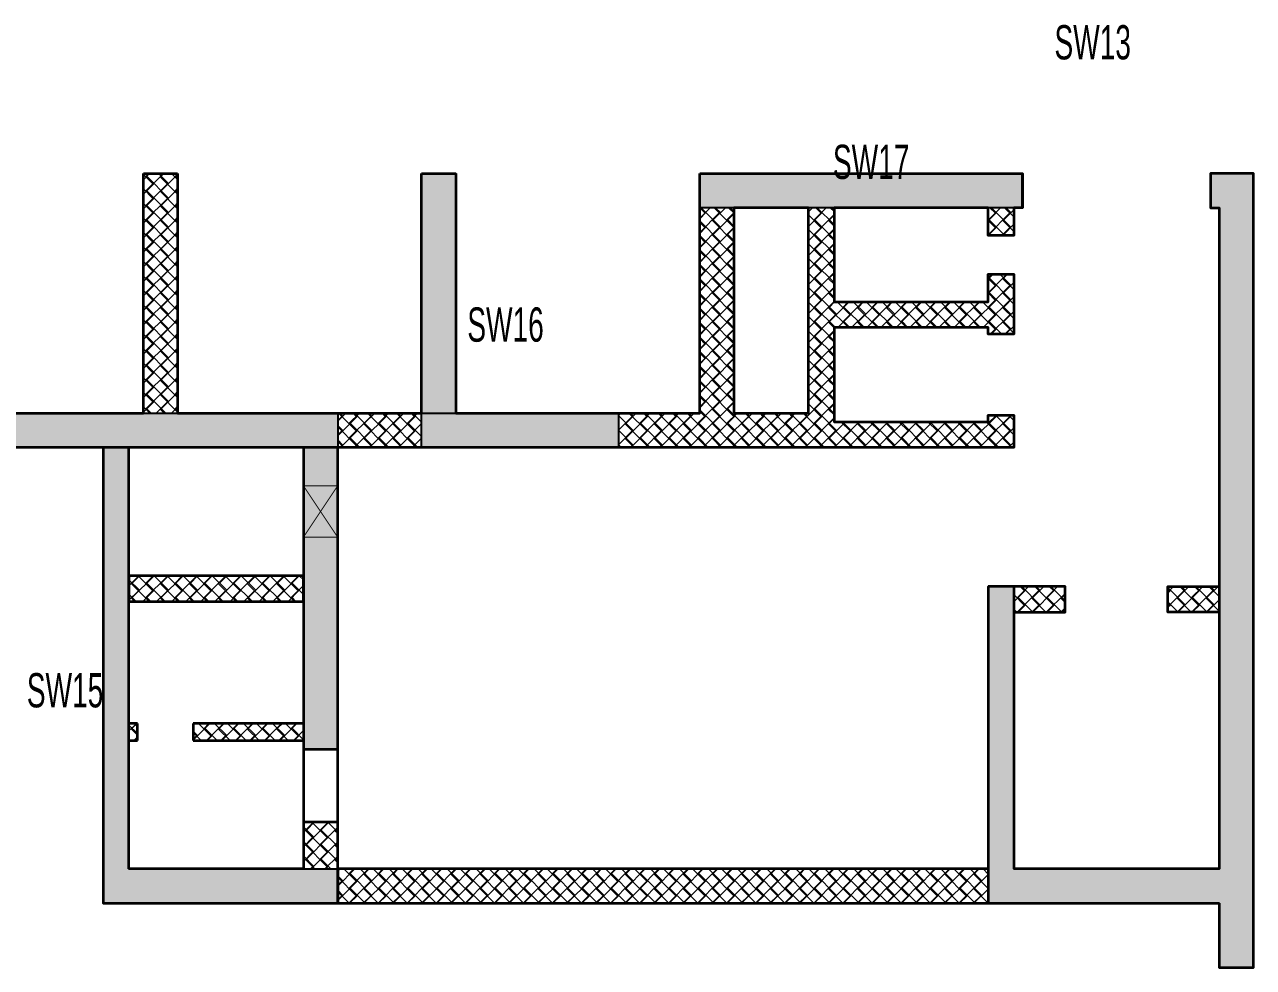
# Model space of a CAD drawing. Header units: millimetres. Extents: x 29 to 219483, y -15 to 28878.
# Drawn here: x 172202 to 186561, y 996 to 12010 of the extents above; entities that cross this region are included whole.
import ezdxf

# ---------------------------------------------------------------- set-up
doc = ezdxf.new("R2010")
doc.units = ezdxf.units.MM
doc.layers.add('changes', color=7, linetype='Continuous')
doc.layers.add('S-CUTOUT', color=1, linetype='Continuous')
for name, color, linetype, lineweight in [('S-BEAM-IDEN', 2, 'Continuous', 9), ('S-COL HATCH', 9, 'Continuous', 0), ('S-COLS', 5, 'Continuous', 35)]:
    doc.layers.add(name, color=color, linetype=linetype, lineweight=lineweight)
doc.styles.add('Swis721 LtCn BT', font='swisscl.ttf', dxfattribs={"width": 0.9, "height": 233.355162})
pattern_1 = [(45, (-31802317.5, 20729084.55), (0, 169.7056275), [360, -120]), (135, (-31802232.65, 20729169.4), (1e-14, 169.7056275), [360, -120])]
pattern_2 = [(45, (-31631410.37, 20736555.86), (0, 169.7056275), [360, -120]), (135, (-31631325.51, 20736640.71), (1e-14, 169.7056275), [360, -120])]
pattern_3 = [(45, (-31631410.37, 20736555.85), (0, 169.7056275), [360, -120]), (135, (-31631325.51, 20736640.71), (1e-14, 169.7056275), [360, -120])]

# ---------------------------------------------------------------- blocks, each defined once
blk = doc.blocks.new('A$Cbe320e20')
at = {"layer": 'S-COL HATCH', "transparency": 33554687}
h = blk.add_hatch(color=256, dxfattribs=at)
h.dxf.hatch_style = 1
h.paths.add_polyline_path([(4954, -400), (4954, 0), (0, 0), (0, 2800), (-400, 2800), (-400, -400)])
at = {"layer": 'S-COL HATCH'}
h = blk.add_hatch(dxfattribs=at)
h.set_pattern_fill('AR-HBONE', color=256, scale=30)
h.set_pattern_definition(pattern_1)
h.paths.add_polyline_path([(2684, 0), (3084, 0), (3084, 2800), (2684, 2800)])
at = {"layer": 'S-COL HATCH', "transparency": 33554687}
h = blk.add_hatch(color=256, dxfattribs=at)
h.dxf.hatch_style = 1
h.paths.add_polyline_path([(5934, 2800), (6334, 2800), (6334, 0), (5934, 0)])
h = blk.add_hatch(color=256, dxfattribs=at)
h.dxf.hatch_style = 1
h.paths.add_polyline_path([(9184, 2800), (12954, 2800), (12954, 2400), (9184, 2400)])
h = blk.add_hatch(color=256, dxfattribs=at)
h.dxf.hatch_style = 1
h.paths.add_polyline_path([(12854, -2025), (12554, -2025), (12554, -5325), (12554, -5725), (15254, -5725), (15254, -6475), (15654, -6475), (15654, -5325), (15654, -5325), (15654, 2800), (15154, 2800), (15154, 2400), (15254, 2400), (15254, -5325), (15254, -5325), (12854, -5325), (12854, -5325)])
at = {"layer": 'S-COL HATCH'}
h = blk.add_hatch(dxfattribs=at)
h.set_pattern_fill('AR-HBONE', color=256, scale=30)
h.set_pattern_definition(pattern_1)
h.paths.add_polyline_path([(10454, 2400), (10754, 2400), (10754, 1300), (12554, 1300), (12554, 1625), (12854, 1625), (12854, 922), (12554, 922), (12554, 1000), (10754, 1000), (10754, -100), (12554, -100), (12554, -23), (12854, -23), (12854, -400), (8234, -400), (8234, 0), (10454, 0)])
h = blk.add_hatch(dxfattribs=at)
h.set_pattern_fill('AR-HBONE', color=256, scale=30)
h.set_pattern_definition(pattern_1)
h.paths.add_polyline_path([(9184, 0), (9584, 0), (9584, 2400), (9184, 2400)])
h = blk.add_hatch(dxfattribs=at)
h.set_pattern_fill('AR-HBONE', color=256, scale=30)
h.set_pattern_definition(pattern_1)
h.paths.add_polyline_path([(12554, 2400), (12854, 2400), (12854, 2075), (12554, 2075)])
h = blk.add_hatch(dxfattribs=at)
h.set_pattern_fill('AR-HBONE', color=256, scale=30)
h.set_pattern_definition(pattern_1)
h.paths.add_polyline_path([(5934, 0), (4954, 0), (4954, -400), (5934, -400)])
at = {"layer": 'S-COL HATCH', "transparency": 33554687}
h = blk.add_hatch(color=256, dxfattribs=at)
h.dxf.hatch_style = 1
h.paths.add_polyline_path([(5934, 0), (8234, 0), (8234, -400), (5934, -400)])
h = blk.add_hatch(color=256, dxfattribs=at)
h.dxf.hatch_style = 1
h.paths.add_polyline_path([(2514, -400), (2214, -400), (2214, -5725), (2514, -5725), (4954, -5725), (4954, -5325), (2514, -5325), (2514, -3625), (2514, -3625), (2514, -3625)])
h = blk.add_hatch(color=256, dxfattribs=at)
h.dxf.hatch_style = 1
h.paths.add_polyline_path([(4954, -400), (4554, -400), (4554, -400), (4554, -1900), (4554, -1900), (4554, -2200), (4554, -3925), (4954, -3925)])
at = {"layer": 'S-COL HATCH'}
h = blk.add_hatch(dxfattribs=at)
h.set_pattern_fill('AR-HBONE', color=256, scale=30)
h.set_pattern_definition(pattern_1)
h.paths.add_polyline_path([(2514, -1900), (2514, -2200), (4554, -2200), (4554, -1900)])
h = blk.add_hatch(dxfattribs=at)
h.set_pattern_fill('AR-HBONE', color=256, scale=30)
h.set_pattern_definition([(45, (-31802317.5, 20677155.55), (0, 169.7056275), [360, -120]), (135, (-31802232.65, 20677240.4), (1e-14, 169.7056275), [360, -120])])
h.paths.add_polyline_path([(13454, -2025), (12854, -2025), (12854, -2325), (13454, -2325)])
h.paths.add_polyline_path([(15254, -2025), (14654, -2025), (14654, -2325), (15254, -2325)])
h = blk.add_hatch(dxfattribs=at)
h.set_pattern_fill('AR-HBONE', color=256, scale=30)
h.set_pattern_definition(pattern_1)
h.paths.add_polyline_path([(2614, -3625), (2514, -3625), (2514, -3825), (2614, -3825)])
h = blk.add_hatch(dxfattribs=at)
h.set_pattern_fill('AR-HBONE', color=256, scale=30)
h.set_pattern_definition(pattern_1)
h.paths.add_polyline_path([(3264, -3625), (3264, -3825), (4554, -3825), (4554, -3625)])
h = blk.add_hatch(dxfattribs=at)
h.set_pattern_fill('AR-HBONE', color=256, scale=30)
h.set_pattern_definition(pattern_1)
h.paths.add_polyline_path([(4954, -4775), (4554, -4775), (4554, -5325), (4954, -5325)])
h = blk.add_hatch(dxfattribs=at)
h.set_pattern_fill('AR-HBONE', color=256, scale=30)
h.set_pattern_definition(pattern_1)
h.paths.add_polyline_path([(4954, -5325), (12554, -5325), (12554, -5725), (4954, -5725)])
at = {"layer": 'changes'}
blk.add_lwpolyline([(5934, 0), (8234, 0), (8234, -400), (5934, -400)], close=True, dxfattribs=at)
at = {"layer": 'S-COLS'}
for p, q in [((12554, -2025), (12554, -5325)), ((12854, -2025), (12854, -5325)), ((4554, -3925), (4954, -3925)), ((4554, -4775), (4954, -4775)), ((12554, -5325), (12554, -5725))]:
    blk.add_line(p, q, dxfattribs=at)
for points in [[(9184, 2800), (12954, 2800), (12954, 2400), (12854, 2400), (12854, 2075), (12554, 2075), (12554, 2400), (11654, 2400), (10754, 2400), (10754, 1300), (12554, 1300), (12554, 1625), (12854, 1625), (12854, 922), (12554, 922), (12554, 1000), (10754, 1000), (10754, -100), (11654, -100), (12554, -100), (12554, -23), (12854, -23), (12854, -400), (10754, -400), (10754, -400), (-400, -400)], [(0, 0), (2684, 0), (2684, 2800)], [(2684, 2800), (3084, 2800)], [(3084, 2800), (3084, 0), (5934, 0), (5934, 2800)], [(5934, 2800), (6334, 2800)], [(6334, 2800), (6334, 0), (9184, 0), (9184, 2800)], [(15654, -5325), (15654, 2800), (15154, 2800), (15154, 2400), (15254, 2400), (15254, -5325), (12854, -5325)], [(2214, -400), (2214, -5725), (2514, -5725)], [(2514, -5325), (2514, -400)], [(4554, -400), (4554, -5325)], [(4554, -5725), (4954, -5725), (4954, -400)], [(12854, -2325), (13454, -2325), (13454, -2025), (12554, -2025)], [(15254, -2325), (14654, -2325), (14654, -2025), (15254, -2025)], [(2614, -3625), (2514, -3625)], [(2614, -3825), (2614, -3625)], [(3264, -3625), (3264, -3825)], [(4554, -3625), (3264, -3625)], [(2514, -3825), (2614, -3825)], [(3264, -3825), (4554, -3825)], [(4554, -5325), (2514, -5325)], [(12554, -5325), (4954, -5325), (4954, -5725), (15254, -5725)], [(15254, -5725), (15254, -6475), (15654, -6475), (15654, -5325)], [(2514, -5725), (4554, -5725)]]:
    blk.add_lwpolyline(points, dxfattribs=at)
for points in [[(9584, 0), (10454, 0), (10454, 2400), (9584, 2400)], [(4554, -1900), (2514, -1900), (2514, -2200), (4554, -2200)]]:
    blk.add_lwpolyline(points, close=True, dxfattribs=at)
at = {"layer": 'S-CUTOUT', "const_width": 10, "elevation": 0}
blk.add_lwpolyline([(4954, -849), (4954, -1449), (4554, -1449), (4554, -849)], close=True, dxfattribs=at)
for points in [[(4954, -849), (4554, -1449)], [(4954, -1449), (4554, -849)]]:
    blk.add_lwpolyline(points, dxfattribs=at)

msp = doc.modelspace()

# ---------------------------------------------------------------- hatches: boundary and pattern name
at = {"layer": 'S-COL HATCH', "transparency": 33554687}
h = msp.add_hatch(color=256, dxfattribs=at)
h.dxf.hatch_style = 1
h.paths.add_polyline_path([(175861, 7071), (175861, 7471), (170907, 7471), (170907, 10271), (170507, 10271), (170507, 7071)])
h = msp.add_hatch(color=256, dxfattribs=at)
h.dxf.hatch_style = 1
h.paths.add_polyline_path([(175861, 7071), (175861, 7471), (170907, 7471), (170907, 10271), (170507, 10271), (170507, 7071)])
at = {"layer": 'S-COL HATCH'}
h = msp.add_hatch(dxfattribs=at)
h.set_pattern_fill('AR-HBONE', color=256, scale=30)
h.set_pattern_definition(pattern_2)
h.paths.add_polyline_path([(173591, 7471), (173991, 7471), (173991, 10271), (173591, 10271)])
h = msp.add_hatch(dxfattribs=at)
h.set_pattern_fill('AR-HBONE', color=256, scale=30)
h.set_pattern_definition(pattern_3)
h.paths.add_polyline_path([(173591, 7471), (173991, 7471), (173991, 10271), (173591, 10271)])
at = {"layer": 'S-COL HATCH', "transparency": 33554687}
h = msp.add_hatch(color=256, dxfattribs=at)
h.dxf.hatch_style = 1
h.paths.add_polyline_path([(176841, 10271), (177241, 10271), (177241, 7471), (176841, 7471)])
h = msp.add_hatch(color=256, dxfattribs=at)
h.dxf.hatch_style = 1
h.paths.add_polyline_path([(176841, 10271), (177241, 10271), (177241, 7471), (176841, 7471)])
h = msp.add_hatch(color=256, dxfattribs=at)
h.dxf.hatch_style = 1
h.paths.add_polyline_path([(180091, 10271), (183862, 10271), (183862, 9871), (180091, 9871)])
h = msp.add_hatch(color=256, dxfattribs=at)
h.dxf.hatch_style = 1
h.paths.add_polyline_path([(180091, 10271), (183862, 10271), (183862, 9871), (180091, 9871)])
h = msp.add_hatch(color=256, dxfattribs=at)
h.dxf.hatch_style = 1
h.paths.add_polyline_path([(183761, 5446), (183461, 5446), (183461, 2146), (183461, 1746), (186161, 1746), (186161, 996), (186561, 996), (186561, 2146), (186561, 2146), (186561, 10271), (186061, 10271), (186061, 9871), (186161, 9871), (186161, 2146), (186161, 2146), (183762, 2146), (183761, 2146)])
h = msp.add_hatch(color=256, dxfattribs=at)
h.dxf.hatch_style = 1
h.paths.add_polyline_path([(183761, 5446), (183461, 5446), (183461, 2146), (183461, 1746), (186161, 1746), (186161, 996), (186561, 996), (186561, 2146), (186561, 2146), (186561, 10271), (186061, 10271), (186061, 9871), (186161, 9871), (186161, 2146), (186161, 2146), (183762, 2146), (183761, 2146)])
at = {"layer": 'S-COL HATCH'}
h = msp.add_hatch(dxfattribs=at)
h.set_pattern_fill('AR-HBONE', color=256, scale=30)
h.set_pattern_definition(pattern_2)
h.paths.add_polyline_path([(181361, 9871), (181661, 9871), (181661, 8771), (183461, 8771), (183461, 9096), (183761, 9096), (183761, 8394), (183461, 8394), (183461, 8471), (181661, 8471), (181661, 7371), (183461, 7371), (183461, 7449), (183761, 7449), (183761, 7071), (179141, 7071), (179141, 7471), (181361, 7471)])
h = msp.add_hatch(dxfattribs=at)
h.set_pattern_fill('AR-HBONE', color=256, scale=30)
h.set_pattern_definition(pattern_3)
h.paths.add_polyline_path([(181361, 9871), (181661, 9871), (181661, 8771), (183461, 8771), (183461, 9096), (183761, 9096), (183761, 8394), (183461, 8394), (183461, 8471), (181661, 8471), (181661, 7371), (183461, 7371), (183461, 7449), (183761, 7449), (183761, 7071), (179141, 7071), (179141, 7471), (181361, 7471)])
h = msp.add_hatch(dxfattribs=at)
h.set_pattern_fill('AR-HBONE', color=256, scale=30)
h.set_pattern_definition(pattern_2)
h.paths.add_polyline_path([(180091, 7471), (180491, 7471), (180491, 9871), (180091, 9871)])
h = msp.add_hatch(dxfattribs=at)
h.set_pattern_fill('AR-HBONE', color=256, scale=30)
h.set_pattern_definition(pattern_3)
h.paths.add_polyline_path([(180091, 7471), (180491, 7471), (180491, 9871), (180091, 9871)])
h = msp.add_hatch(dxfattribs=at)
h.set_pattern_fill('AR-HBONE', color=256, scale=30)
h.set_pattern_definition(pattern_2)
h.paths.add_polyline_path([(183461, 9871), (183761, 9871), (183761, 9546), (183461, 9546)])
h = msp.add_hatch(dxfattribs=at)
h.set_pattern_fill('AR-HBONE', color=256, scale=30)
h.set_pattern_definition(pattern_3)
h.paths.add_polyline_path([(183461, 9871), (183761, 9871), (183761, 9546), (183461, 9546)])
h = msp.add_hatch(dxfattribs=at)
h.set_pattern_fill('AR-HBONE', color=256, scale=30)
h.set_pattern_definition(pattern_2)
h.paths.add_polyline_path([(176841, 7471), (175861, 7471), (175861, 7071), (176841, 7071)])
h = msp.add_hatch(dxfattribs=at)
h.set_pattern_fill('AR-HBONE', color=256, scale=30)
h.set_pattern_definition(pattern_3)
h.paths.add_polyline_path([(176841, 7471), (175861, 7471), (175861, 7071), (176841, 7071)])
at = {"layer": 'S-COL HATCH', "transparency": 33554687}
h = msp.add_hatch(color=256, dxfattribs=at)
h.dxf.hatch_style = 1
h.paths.add_polyline_path([(176841, 7471), (179141, 7471), (179141, 7071), (176841, 7071)])
h = msp.add_hatch(color=256, dxfattribs=at)
h.dxf.hatch_style = 1
h.paths.add_polyline_path([(176841, 7471), (179141, 7471), (179141, 7071), (176841, 7071)])
h = msp.add_hatch(color=256, dxfattribs=at)
h.dxf.hatch_style = 1
h.paths.add_polyline_path([(173422, 7071), (173122, 7071), (173122, 1746), (173422, 1746), (175861, 1746), (175861, 2146), (173422, 2146), (173422, 3846), (173422, 3846), (173422, 3846)])
h = msp.add_hatch(color=256, dxfattribs=at)
h.dxf.hatch_style = 1
h.paths.add_polyline_path([(173422, 7071), (173122, 7071), (173122, 1746), (173422, 1746), (175861, 1746), (175861, 2146), (173422, 2146), (173422, 3846), (173422, 3846), (173422, 3846)])
h = msp.add_hatch(color=256, dxfattribs=at)
h.dxf.hatch_style = 1
h.paths.add_polyline_path([(175861, 7071), (175461, 7071), (175461, 7071), (175461, 5571), (175461, 5571), (175461, 5271), (175461, 3546), (175861, 3546)])
h = msp.add_hatch(color=256, dxfattribs=at)
h.dxf.hatch_style = 1
h.paths.add_polyline_path([(175861, 7071), (175461, 7071), (175461, 7071), (175461, 5571), (175461, 5571), (175461, 5271), (175461, 3546), (175861, 3546)])
at = {"layer": 'S-COL HATCH'}
h = msp.add_hatch(dxfattribs=at)
h.set_pattern_fill('AR-HBONE', color=256, scale=30)
h.set_pattern_definition(pattern_2)
h.paths.add_polyline_path([(173422, 5571), (173422, 5271), (175461, 5271), (175461, 5571)])
h = msp.add_hatch(dxfattribs=at)
h.set_pattern_fill('AR-HBONE', color=256, scale=30)
h.set_pattern_definition(pattern_3)
h.paths.add_polyline_path([(173422, 5571), (173422, 5271), (175461, 5271), (175461, 5571)])
h = msp.add_hatch(dxfattribs=at)
h.set_pattern_fill('AR-HBONE', color=256, scale=30)
h.set_pattern_definition([(45, (-31631410.37, 20684626.86), (0, 169.7056275), [360, -120]), (135, (-31631325.51, 20684711.71), (1e-14, 169.7056275), [360, -120])])
h.paths.add_polyline_path([(184361, 5446), (183761, 5446), (183761, 5146), (184361, 5146)])
h.paths.add_polyline_path([(186161, 5446), (185561, 5446), (185561, 5146), (186161, 5146)])
h = msp.add_hatch(dxfattribs=at)
h.set_pattern_fill('AR-HBONE', color=256, scale=30)
h.set_pattern_definition([(45, (-31631410.37, 20684626.85), (0, 169.7056275), [360, -120]), (135, (-31631325.51, 20684711.71), (1e-14, 169.7056275), [360, -120])])
h.paths.add_polyline_path([(184361, 5446), (183761, 5446), (183761, 5146), (184361, 5146)])
h.paths.add_polyline_path([(186161, 5446), (185561, 5446), (185561, 5146), (186161, 5146)])
h = msp.add_hatch(dxfattribs=at)
h.set_pattern_fill('AR-HBONE', color=256, scale=30)
h.set_pattern_definition(pattern_2)
h.paths.add_polyline_path([(173522, 3846), (173422, 3846), (173422, 3646), (173522, 3646)])
h = msp.add_hatch(dxfattribs=at)
h.set_pattern_fill('AR-HBONE', color=256, scale=30)
h.set_pattern_definition(pattern_3)
h.paths.add_polyline_path([(173522, 3846), (173422, 3846), (173422, 3646), (173522, 3646)])
h = msp.add_hatch(dxfattribs=at)
h.set_pattern_fill('AR-HBONE', color=256, scale=30)
h.set_pattern_definition(pattern_2)
h.paths.add_polyline_path([(174172, 3846), (174172, 3646), (175461, 3646), (175461, 3846)])
h = msp.add_hatch(dxfattribs=at)
h.set_pattern_fill('AR-HBONE', color=256, scale=30)
h.set_pattern_definition(pattern_3)
h.paths.add_polyline_path([(174172, 3846), (174172, 3646), (175461, 3646), (175461, 3846)])
h = msp.add_hatch(dxfattribs=at)
h.set_pattern_fill('AR-HBONE', color=256, scale=30)
h.set_pattern_definition(pattern_2)
h.paths.add_polyline_path([(175861, 2696), (175461, 2696), (175461, 2146), (175861, 2146)])
h = msp.add_hatch(dxfattribs=at)
h.set_pattern_fill('AR-HBONE', color=256, scale=30)
h.set_pattern_definition(pattern_3)
h.paths.add_polyline_path([(175861, 2696), (175461, 2696), (175461, 2146), (175861, 2146)])
h = msp.add_hatch(dxfattribs=at)
h.set_pattern_fill('AR-HBONE', color=256, scale=30)
h.set_pattern_definition(pattern_2)
h.paths.add_polyline_path([(175861, 2146), (183461, 2146), (183461, 1746), (175861, 1746)])
h = msp.add_hatch(dxfattribs=at)
h.set_pattern_fill('AR-HBONE', color=256, scale=30)
h.set_pattern_definition(pattern_3)
h.paths.add_polyline_path([(175861, 2146), (183461, 2146), (183461, 1746), (175861, 1746)])

# ---------------------------------------------------------------- linework, layer by layer
at = {"layer": 'changes', "color": 240, "true_color": 0xed1f24, "elevation": 0}
for points in [[(170507, 10271), (170907, 10271), (170907, 7471), (175832, 7471), (175862, 7471), (175861, 3546), (175461, 3546), (175461, 7071), (173422, 7071), (173422, 2146), (175861, 2146), (175861, 1746), (173122, 1746), (173122, 7071), (170507, 7071)], [(170507, 10271), (170907, 10271), (170907, 7471), (175832, 7471), (175862, 7471), (175861, 3546), (175461, 3546), (175461, 7071), (173422, 7071), (173422, 2146), (175861, 2146), (175861, 1746), (173122, 1746), (173122, 7071), (170507, 7071)], [(176841, 10271), (177241, 10271), (177241, 7471), (179141, 7471), (179141, 7071), (176841, 7071)], [(176841, 10271), (177241, 10271), (177241, 7471), (179141, 7471), (179141, 7071), (176841, 7071)], [(180091, 10271), (183862, 10271), (183862, 9871), (180091, 9871)], [(180091, 10271), (183862, 10271), (183862, 9871), (180091, 9871)]]:
    msp.add_lwpolyline(points, close=True, dxfattribs=at)
msp.add_lwpolyline([(186061, 9871), (186061, 10271), (186561, 10271), (186561, 996), (186161, 996), (186161, 1746), (183461, 1746), (183461, 5446), (183761, 5446), (183761, 2146), (186161, 2146), (186161, 9871), (186061, 9871)], dxfattribs=at)
msp.add_lwpolyline([(186061, 9871), (186061, 10271), (186561, 10271), (186561, 996), (186161, 996), (186161, 1746), (183461, 1746), (183461, 5446), (183761, 5446), (183761, 2146), (186161, 2146), (186161, 9871), (186061, 9871)], dxfattribs=at)
at = {"layer": 'changes', "elevation": 0}
msp.add_lwpolyline([(176841, 7471), (179141, 7471), (179141, 7071), (176841, 7071)], close=True, dxfattribs=at)
msp.add_lwpolyline([(176841, 7471), (179141, 7471), (179141, 7071), (176841, 7071)], close=True, dxfattribs=at)
at = {"layer": 'S-COLS'}
for p, q in [((183461, 5446), (183461, 2146, 0)), ((183461, 5446), (183461, 2146, 0)), ((183761, 5446), (183761, 2146, 0)), ((183761, 5446), (183761, 2146, 0)), ((175461, 3546), (175861, 3546)), ((175461, 3546), (175861, 3546)), ((175461, 2696), (175861, 2696)), ((175461, 2696), (175861, 2696)), ((183461, 2146, 0), (183461, 1746, 0)), ((183461, 2146, 0), (183461, 1746, 0))]:
    msp.add_line(p, q, dxfattribs=at)
at = {"layer": 'S-COLS', "elevation": 0}
for points in [[(180091, 10271), (183862, 10271), (183862, 9871), (183761, 9871), (183761, 9546), (183461, 9546), (183461, 9871), (182561, 9871), (181661, 9871), (181661, 8771), (183461, 8771), (183461, 9096), (183761, 9096), (183761, 8394), (183461, 8394), (183461, 8471), (181661, 8471), (181661, 7371), (182561, 7371), (183461, 7371), (183461, 7449), (183761, 7449), (183761, 7071), (181661, 7071), (181661, 7071), (170507, 7071)], [(180091, 10271), (183862, 10271), (183862, 9871), (183761, 9871), (183761, 9546), (183461, 9546), (183461, 9871), (182561, 9871), (181661, 9871), (181661, 8771), (183461, 8771), (183461, 9096), (183761, 9096), (183761, 8394), (183461, 8394), (183461, 8471), (181661, 8471), (181661, 7371), (182561, 7371), (183461, 7371), (183461, 7449), (183761, 7449), (183761, 7071), (181661, 7071), (181661, 7071), (170507, 7071)], [(170907, 7471), (173591, 7471), (173591, 10271)], [(170907, 7471), (173591, 7471), (173591, 10271)], [(173591, 10271), (173991, 10271)], [(173591, 10271), (173991, 10271)], [(173991, 10271), (173991, 7471), (176841, 7471), (176841, 10271)], [(173991, 10271), (173991, 7471), (176841, 7471), (176841, 10271)], [(176841, 10271), (177241, 10271)], [(176841, 10271), (177241, 10271)], [(177241, 10271), (177241, 7471), (180091, 7471), (180091, 10271)], [(177241, 10271), (177241, 7471), (180091, 7471), (180091, 10271)], [(186561, 2146), (186561, 10271), (186061, 10271), (186061, 9871), (186161, 9871), (186161, 2146), (183761, 2146)], [(186561, 2146), (186561, 10271), (186061, 10271), (186061, 9871), (186161, 9871), (186161, 2146), (183761, 2146)], [(173122, 7071), (173122, 1746), (173422, 1746)], [(173122, 7071), (173122, 1746), (173422, 1746)], [(173422, 2146), (173422, 7071)], [(173422, 2146), (173422, 7071)], [(175461, 7071), (175461, 2146)], [(175461, 1746), (175861, 1746), (175861, 7071)], [(175461, 7071), (175461, 2146)], [(175461, 1746), (175861, 1746), (175861, 7071)], [(183761, 5146), (184361, 5146), (184361, 5446), (183461, 5446)], [(183761, 5146), (184361, 5146), (184361, 5446), (183461, 5446)], [(186161, 5146), (185561, 5146), (185561, 5446), (186161, 5446)], [(186161, 5146), (185561, 5146), (185561, 5446), (186161, 5446)], [(173522, 3846), (173422, 3846)], [(173522, 3846), (173422, 3846)], [(173522, 3646), (173522, 3846)], [(173522, 3646), (173522, 3846)], [(174172, 3846), (174172, 3646)], [(175461, 3846), (174172, 3846)], [(174172, 3846), (174172, 3646)], [(175461, 3846), (174172, 3846)], [(173422, 3646), (173522, 3646)], [(173422, 3646), (173522, 3646)], [(174172, 3646), (175461, 3646)], [(174172, 3646), (175461, 3646)], [(175461, 2146), (173422, 2146)], [(175461, 2146), (173422, 2146)], [(183461, 2146), (175861, 2146), (175861, 1746), (186161, 1746)], [(183461, 2146), (175861, 2146), (175861, 1746), (186161, 1746)], [(186161, 1746), (186161, 996), (186561, 996), (186561, 2146)], [(186161, 1746), (186161, 996), (186561, 996), (186561, 2146)], [(173422, 1746), (175461, 1746)], [(173422, 1746), (175461, 1746)]]:
    msp.add_lwpolyline(points, dxfattribs=at)
for points in [[(180491, 7471), (181361, 7471), (181361, 9871), (180491, 9871)], [(180491, 7471), (181361, 7471), (181361, 9871), (180491, 9871)], [(175461, 5571), (173422, 5571), (173422, 5271), (175461, 5271)], [(175461, 5571), (173422, 5571), (173422, 5271), (175461, 5271)]]:
    msp.add_lwpolyline(points, close=True, dxfattribs=at)
at = {"layer": 'S-CUTOUT', "const_width": 10, "elevation": 0}
msp.add_lwpolyline([(175861, 6623), (175861, 6023), (175461, 6023), (175461, 6623)], close=True, dxfattribs=at)
msp.add_lwpolyline([(175861, 6623), (175861, 6023), (175461, 6023), (175461, 6623)], close=True, dxfattribs=at)
for points in [[(175861, 6623), (175461, 6023)], [(175861, 6023), (175461, 6623)], [(175861, 6623), (175461, 6023)], [(175861, 6023), (175461, 6623)]]:
    msp.add_lwpolyline(points, dxfattribs=at)

# ---------------------------------------------------------------- block references
at = {"layer": 'S-COLS'}
msp.add_blockref('A$Cbe320e20', (170907, 7471), dxfattribs=at)
msp.add_blockref('A$Cbe320e20', (170907, 7471), dxfattribs=at)
msp.add_blockref('A$Cbe320e20', (170907, 7471), dxfattribs=at)
msp.add_blockref('A$Cbe320e20', (170907, 7471), dxfattribs=at)
msp.add_blockref('A$Cbe320e20', (170907, 7471), dxfattribs=at)

# ---------------------------------------------------------------- texts
at = {"layer": 'S-BEAM-IDEN', "style": 'Swis721 LtCn BT', "width": 0.8}
for s, p in [('SW13', (184237, 11604, 0)), ('SW13', (184237, 11604, 0)), ('SW17', (181648, 10207, 0)), ('SW17', (181648, 10207, 0)), ('SW16', (177376, 8306, 0)), ('SW16', (177376, 8306, 0)), ('SW15', (172229, 4034, 0)), ('SW15', (172229, 4034, 0))]:
    msp.add_text(s, height=400, rotation=360, dxfattribs=at).set_placement(p)

doc.saveas('drawing.dxf')
